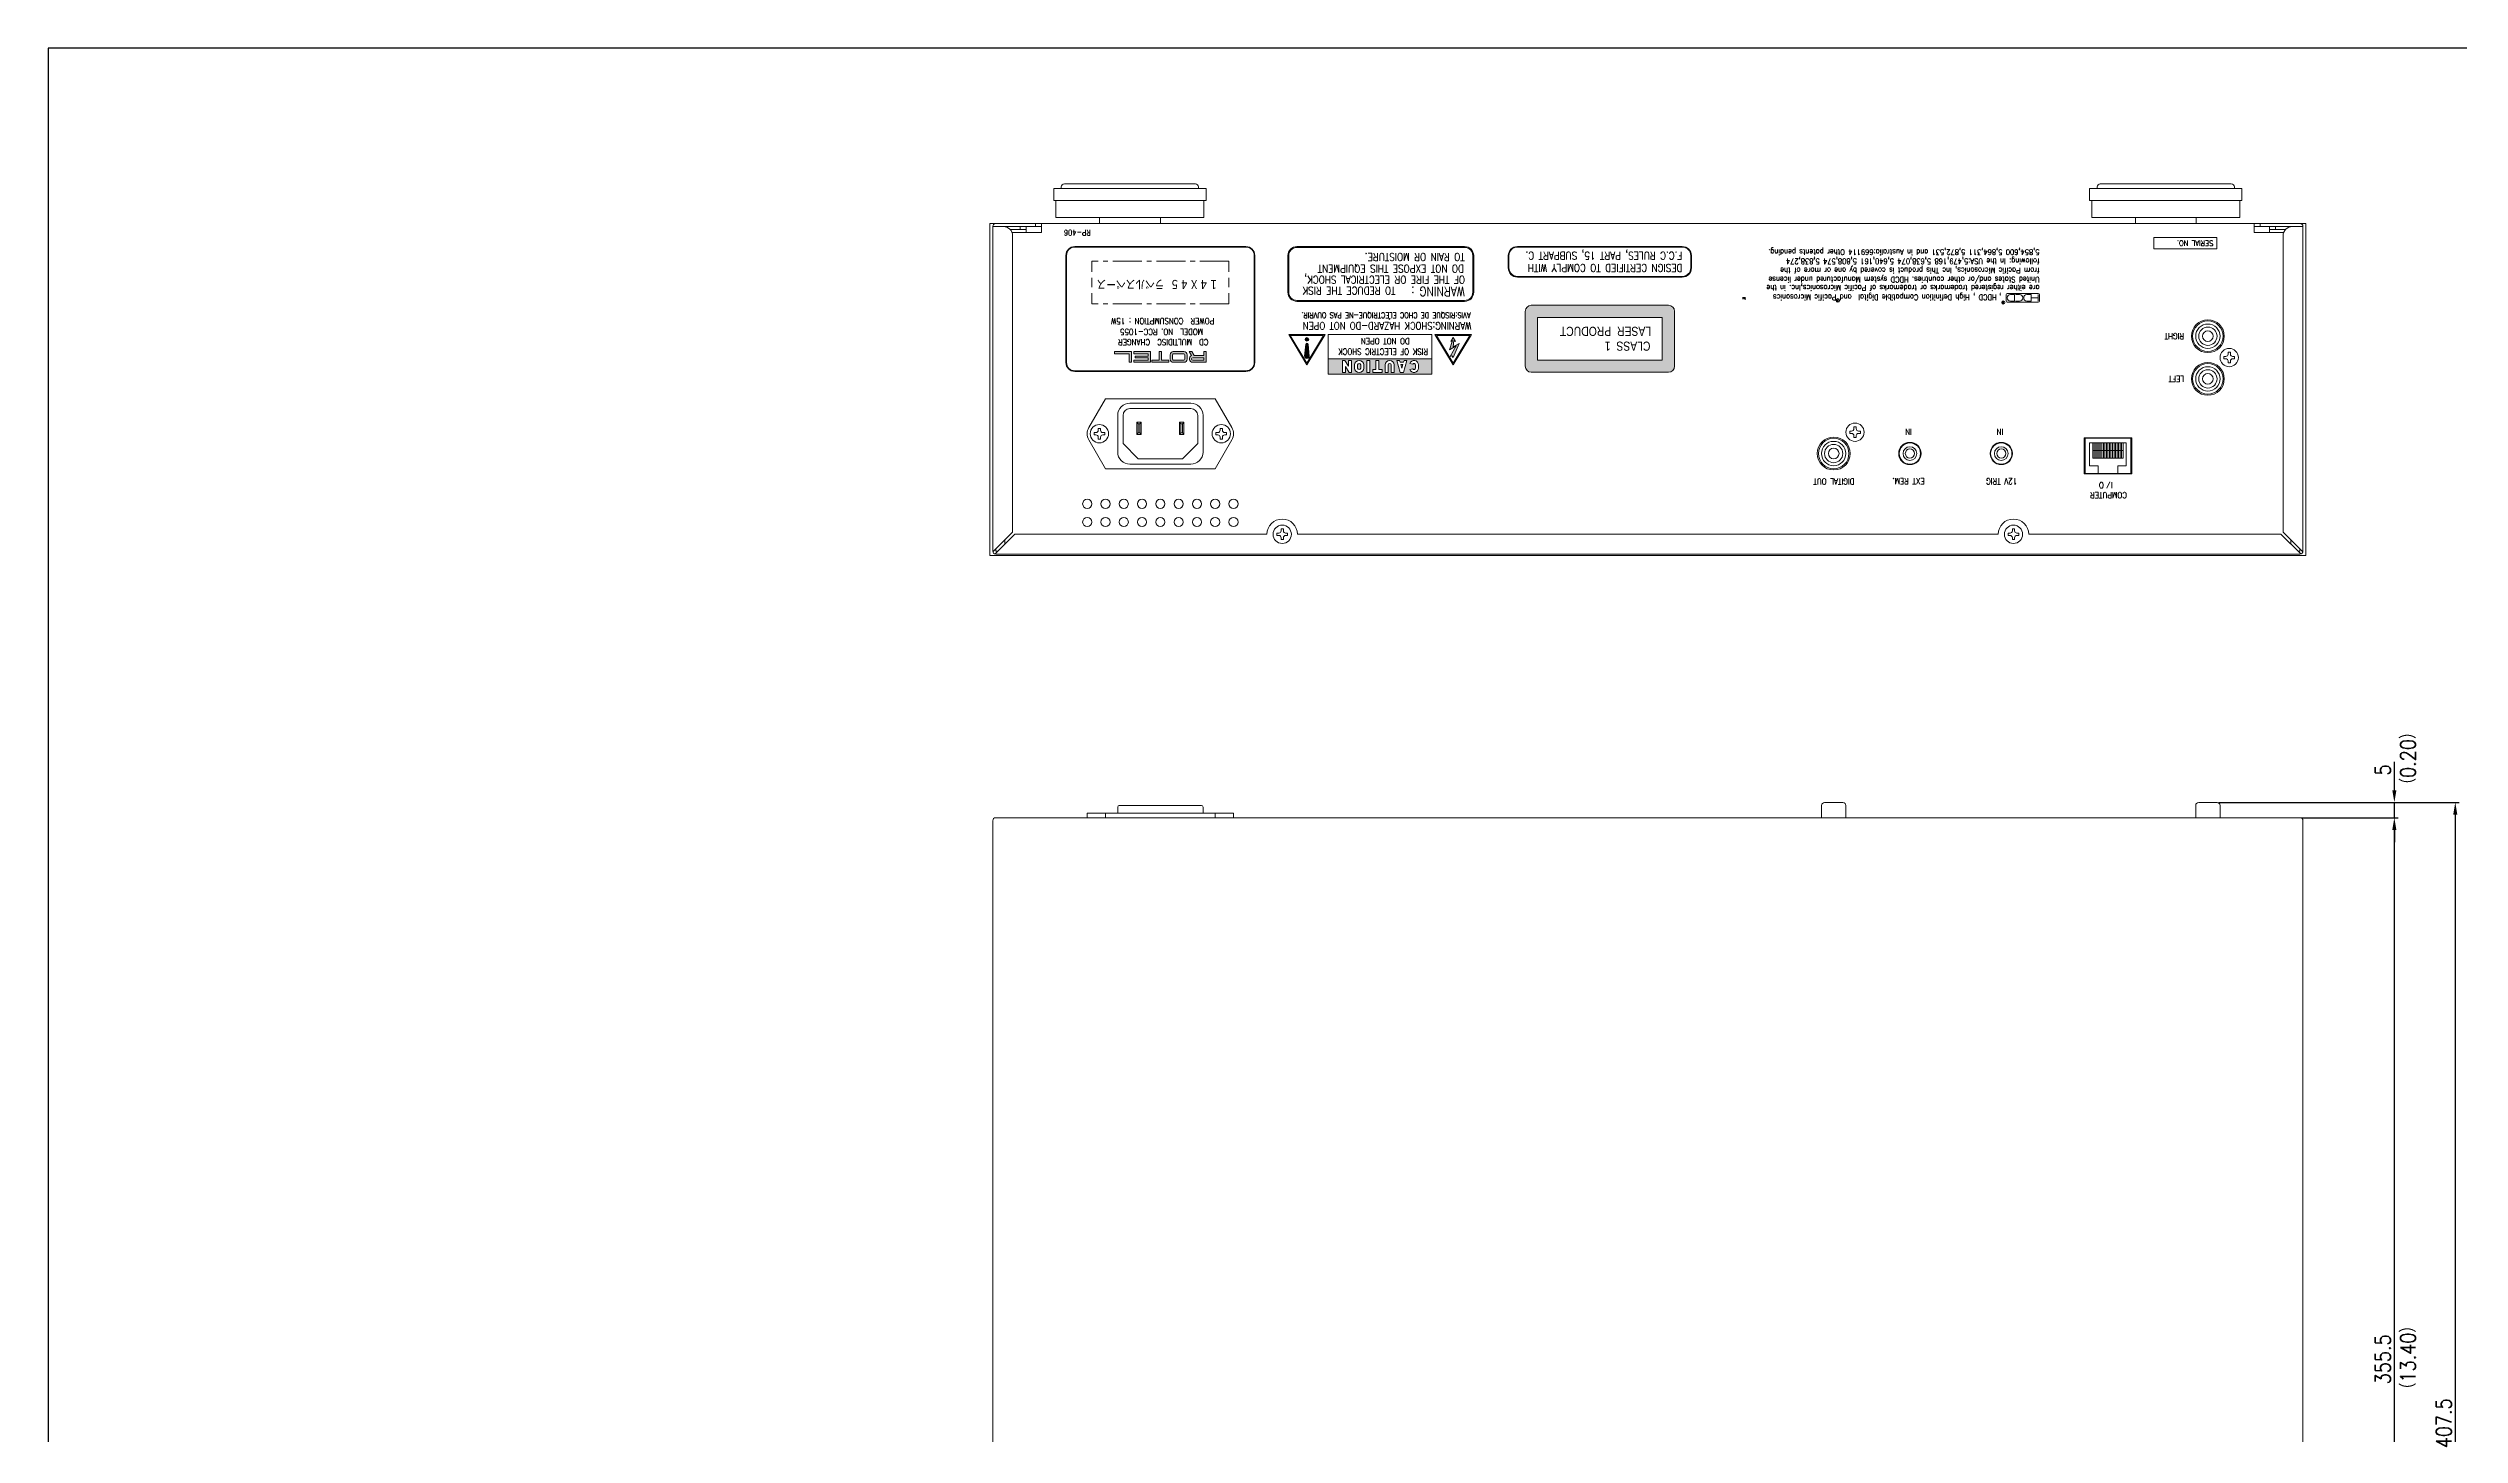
# Model space of a CAD drawing. Header units: millimetres. Extents: x 0 to 1250, y 0 to 910.
# Drawn here: x 0 to 791, y 455 to 910 of the extents above; entities that cross this region are included whole.
import ezdxf

# ---------------------------------------------------------------- set-up
doc = ezdxf.new("R2010")
doc.units = ezdxf.units.MM
doc.header["$LTSCALE"] = 0.5
doc.linetypes.add('CENTER2', pattern=[28.575, 19.05, -3.175, 3.175, -3.175])
for name, color, linetype, lineweight in [('Ac Inlet', 60, 'Continuous', 13), ('Bottom Chassisl', 132, 'Continuous', 13), ('Center', 1, 'Continuous', 9), ('Foot', 2, 'Continuous', 13), ('Hs Panel', 6, 'Continuous', 15), ('Modular Pcb Jack', 21, 'Continuous', 13), ('Pin Jack', 53, 'Continuous', 13), ('Rear Chassis', 72, 'Continuous', 9), ('Screw', 253, 'Continuous', 13), ('Title', 7, 'Continuous', 15), ('Upper Cover', 7, 'Continuous', 15)]:
    doc.layers.add(name, color=color, linetype=linetype, lineweight=lineweight)
doc.styles.get("Standard").update_dxf_attribs({"font": 'romans.shx', "width": 0.85, "height": 5, "bigfont": 'bigfont.shx'})
doc.dimstyles.get("Standard").update_dxf_attribs({"dimtxt": 2.5, "dimasz": 4, "dimexe": 1.25, "dimexo": 0.625, "dimgap": 1.25, "dimtad": 1, "dimdsep": 46, "dimtxsty": 'Standard', "dimcen": 0, "dimclrd": 1, "dimclre": 1, "dimclrt": 7, "dimadec": 0, "dimazin": 0, "dimtfac": 1, "dimtmove": 0, "dimatfit": 3, "dimfxl": 0, "dimtolj": 1, "dimtzin": 0, "dimarcsym": 0})

# ---------------------------------------------------------------- blocks, each defined once
blk = doc.blocks.new('*D6')
at = {"layer": 'Center', "color": 1, "lineweight": -2}
for p, q in [((739.62, 657.5), (771.25, 657.5)), ((770, 306), (770, 653.5)), ((742.25, 302), (771.25, 302))]:
    blk.add_line(p, q, dxfattribs=at)
at = {"layer": 'Center', "color": 1}
for points in [[(769.33, 653.5), (770.67, 653.5), (770, 657.5)], [(769.33, 306), (770.67, 306), (770, 302)]]:
    blk.add_solid(points, dxfattribs=at)
at = {"layer": 'Defpoints', "color": 0}
for p in [(739, 657.5), (770, 657.5), (741.62, 302)]:
    blk.add_point(p, dxfattribs=at)
at = {"layer": 'Center', "color": 7, "insert": (766.25, 479.75), "char_height": 5, "attachment_point": 5, "rotation": 90}
blk.add_mtext('\\A1;355.5', dxfattribs=at)
blk = doc.blocks.new('*D7')
at = {"layer": 'Center', "color": 1, "lineweight": -2}
for p, q in [((770, 666.5), (770, 675.83)), ((712.42, 662.5), (771.25, 662.5)), ((739.62, 657.5), (771.25, 657.5)), ((770, 657.5), (770, 662.5)), ((770, 653.5), (770, 649.5))]:
    blk.add_line(p, q, dxfattribs=at)
at = {"layer": 'Center', "color": 1}
for points in [[(769.33, 666.5), (770.67, 666.5), (770, 662.5)], [(769.33, 653.5), (770.67, 653.5), (770, 657.5)]]:
    blk.add_solid(points, dxfattribs=at)
at = {"layer": 'Defpoints', "color": 0}
for p in [(711.8, 662.5), (739, 657.5), (770, 662.5)]:
    blk.add_point(p, dxfattribs=at)
at = {"layer": 'Center', "color": 7, "insert": (766.25, 673.17), "char_height": 5, "attachment_point": 5, "rotation": 90}
blk.add_mtext('\\A1;5', dxfattribs=at)
blk = doc.blocks.new('*D8')
at = {"layer": 'Center', "color": 1, "lineweight": -2}
for p, q in [((713.05, 662.5), (791.25, 662.5)), ((790, 658.5), (790, 259)), ((726.62, 255), (791.25, 255))]:
    blk.add_line(p, q, dxfattribs=at)
at = {"layer": 'Center', "color": 1}
for points in [[(789.33, 658.5), (790.67, 658.5), (790, 662.5)], [(789.33, 259), (790.67, 259), (790, 255)]]:
    blk.add_solid(points, dxfattribs=at)
at = {"layer": 'Defpoints', "color": 0}
for p in [(712.42, 662.5), (726, 255), (790, 255)]:
    blk.add_point(p, dxfattribs=at)
at = {"layer": 'Center', "color": 7, "insert": (786.25, 458.75), "char_height": 5, "attachment_point": 5, "rotation": 90}
blk.add_mtext('\\A1;407.5', dxfattribs=at)

msp = doc.modelspace()

# ---------------------------------------------------------------- hatches: boundary and pattern name
at = {"layer": 'Title'}
h = msp.add_hatch(color=256, dxfattribs=at)
h.paths.add_polyline_path([(334.001, 806.838, 0.4142136), (336.901, 803.938), (393.101, 803.938, 0.4142136), (396.001, 806.838), (396.001, 842.038, 0.4142136), (393.101, 844.938), (336.901, 844.938, 0.4142136), (334.001, 842.038)])
h.paths.add_polyline_path([(395.801, 842.038, 0.4142136), (393.101, 844.738), (336.901, 844.738, 0.4142136), (334.201, 842.038), (334.201, 806.838, 0.4142136), (336.901, 804.138), (393.101, 804.138, 0.4142136), (395.801, 806.838)], flags=16)
h.paths.add_polyline_path([(380.001, 810.438), (380.001, 806.938), (375.626, 806.938, -0.843039), (375.251, 809.124), (374.501, 810.438), (375.364, 810.438), (376.078, 809.188), (379.251, 809.188), (379.251, 810.438)], flags=0)
h.paths.add_polyline_path([(379.251, 808.438), (379.251, 807.688), (375.626, 807.688, -1), (375.626, 808.438)], flags=0)
h.paths.add_polyline_path([(373.751, 809.438), (373.751, 807.938, -0.4142136), (372.751, 806.938), (369.251, 806.938, -0.4142136), (368.251, 807.938), (368.251, 809.438, -0.4142136), (369.251, 810.438), (372.751, 810.438, -0.4142136)], flags=0)
h.paths.add_polyline_path([(373.001, 807.688), (369.001, 807.688), (369.001, 809.688), (373.001, 809.688)], flags=0)
h.paths.add_polyline_path([(367.751, 807.688), (367.751, 806.938), (362.251, 806.938), (362.251, 807.688), (364.626, 807.688), (364.626, 810.438), (365.376, 810.438), (365.376, 807.688)], flags=0)
h.paths.add_polyline_path([(361.751, 810.438), (361.751, 806.938), (356.251, 806.938), (356.251, 807.688), (361.001, 807.688), (361.001, 808.438), (356.751, 808.438), (356.751, 808.938), (361.001, 808.938), (361.001, 809.688), (356.251, 809.688), (356.251, 810.438)], flags=0)
h.paths.add_polyline_path([(355.501, 810.438), (355.501, 806.938), (354.751, 806.938), (354.751, 809.688), (350.001, 809.688), (350.001, 810.438)], flags=0)
h.paths.add_polyline_path([(384.809, 830.507), (345.569, 830.507), (345.569, 835.007), (384.809, 835.007)], flags=8)
h.paths.add_polyline_path([(383.195, 818.975), (343.419, 818.975), (343.419, 821.975), (383.195, 821.975)], flags=8)
h.paths.add_polyline_path([(379.525, 815.406), (347.601, 815.406), (347.601, 818.406), (379.525, 818.406)], flags=8)
h.paths.add_polyline_path([(381.273, 812.029), (346.192, 812.029), (346.192, 815.029), (381.273, 815.029)], flags=8)
at = {"layer": 'Title', "linetype": 'Continuous'}
h = msp.add_hatch(color=256, dxfattribs=at)
h.paths.add_polyline_path([(464.847, 826.939, 0.4142136), (467.847, 829.939), (467.847, 841.939, 0.4142136), (464.847, 844.939), (409.847, 844.939, 0.4142136), (406.847, 841.939), (406.847, 829.939, 0.4142136), (409.847, 826.939)])
h.paths.add_polyline_path([(409.847, 827.239, -0.4142136), (407.147, 829.939), (407.147, 841.939, -0.4142136), (409.847, 844.639), (464.847, 844.639, -0.4142136), (467.547, 841.939), (467.547, 829.939, -0.4142136), (464.847, 827.239)], flags=16)
h = msp.add_hatch(color=256, dxfattribs=at)
h.paths.add_polyline_path([(482.194, 834.909), (536.304, 834.909, 0.4142136), (539.304, 837.909), (539.304, 841.944, 0.4142136), (536.304, 844.944), (482.194, 844.944, 0.4142136), (479.194, 841.944), (479.194, 837.909, 0.4142136)])
h.paths.add_polyline_path([(536.304, 835.109, 0.4142136), (539.104, 837.909), (539.104, 841.944, 0.4142136), (536.304, 844.744), (482.194, 844.744, 0.4142136), (479.394, 841.944), (479.394, 837.909, 0.4142136), (482.194, 835.109)], flags=16)
h.paths.add_polyline_path([(536.942, 840.044), (481.049, 840.044), (481.049, 844.27), (536.942, 844.27)], flags=8)
h.paths.add_polyline_path([(536.942, 836.044), (481.515, 836.044), (481.515, 839.794), (536.942, 839.794)], flags=8)
h = msp.add_hatch(color=256, dxfattribs=at)
h.paths.add_polyline_path([(486.752, 825.651, 0.4142136), (484.752, 823.651), (484.752, 805.651, 0.4142136), (486.752, 803.651), (531.752, 803.651, 0.4142136), (533.752, 805.651), (533.752, 823.651, 0.4142136), (531.752, 825.651)])
h.paths.add_polyline_path([(529.752, 821.651), (529.752, 807.651), (488.752, 807.651), (488.752, 821.651)], flags=16)
h.paths.add_polyline_path([(526.81, 814.842), (496.125, 814.842), (496.125, 819.456), (526.81, 819.456)], flags=8)
h.paths.add_polyline_path([(526.599, 809.987), (511.293, 809.987), (511.293, 814.602), (526.599, 814.602)], flags=8)
h = msp.add_hatch(color=1, dxfattribs=at)
h.paths.add_polyline_path([(407.115, 816.067), (413.115, 806.067), (419.115, 816.067)])
h.paths.add_polyline_path([(418.585, 815.767), (413.115, 806.65), (407.644, 815.767)], flags=16)
h.paths.add_polyline_path([(413.715, 814.467, -1), (412.515, 814.467, -1)], flags=0)
h.paths.add_polyline_path([(413.49, 812.892), (413.851, 809.058, -1.2083333), (412.378, 809.058), (412.74, 812.892, -1)], flags=0)
msp.add_hatch(color=256, dxfattribs=at).paths.add_polyline_path([(440.079, 821.076), (440.139, 821.017), (440.388, 821.307), (440.369, 821.325)])
h = msp.add_hatch(color=1, dxfattribs=at)
h.paths.add_polyline_path([(467.115, 816.067), (455.115, 816.067), (461.115, 806.067)])
h.paths.add_polyline_path([(461.115, 806.65), (455.644, 815.767), (466.585, 815.767)], flags=16)
h.paths.add_polyline_path([(461.115, 808.567), (460.615, 809.067), (460.115, 808.817), (462.049, 812.315), (459.865, 811.067), (460.865, 814.067), (460.365, 813.817), (461.115, 815.067), (461.865, 813.817), (461.365, 814.067), (461.115, 812.067), (463.115, 813.067)], flags=0)
at = {"layer": 'Title'}
h = msp.add_hatch(color=256, dxfattribs=at)
h.paths.add_polyline_path([(375.626, 806.938), (380.001, 806.938), (380.001, 810.438), (379.251, 810.438), (379.251, 809.188), (376.078, 809.188), (375.364, 810.438), (374.501, 810.438), (375.251, 809.124, 0.843039)])
h.paths.add_polyline_path([(379.251, 808.438), (379.251, 807.688), (375.626, 807.688, -1), (375.626, 808.438)], flags=16)
h.paths.add_polyline_path([(368.251, 809.438), (368.251, 807.938, 0.4142136), (369.251, 806.938), (372.751, 806.938, 0.4142136), (373.751, 807.938), (373.751, 809.438, 0.4142136), (372.751, 810.438), (369.251, 810.438, 0.4142136)])
h.paths.add_polyline_path([(372.751, 809.688, -0.4142136), (373.001, 809.438), (373.001, 807.938, -0.4142136), (372.751, 807.688), (369.251, 807.688, -0.4142136), (369.001, 807.938), (369.001, 809.438, -0.4142136), (369.251, 809.688)], flags=16)
h.paths.add_polyline_path([(364.626, 807.688), (362.251, 807.688), (362.251, 806.938), (367.751, 806.938), (367.751, 807.688), (365.376, 807.688), (365.376, 810.438), (364.626, 810.438)])
h.paths.add_polyline_path([(361.001, 808.938), (356.751, 808.938), (356.751, 808.438), (361.001, 808.438), (361.001, 807.688), (356.251, 807.688), (356.251, 806.938), (361.751, 806.938), (361.751, 810.438), (356.251, 810.438), (356.251, 809.688), (361.001, 809.688)])
h.paths.add_polyline_path([(354.751, 806.938), (355.501, 806.938), (355.501, 810.438), (350.001, 810.438), (350.001, 809.688), (354.751, 809.688)])
at = {"layer": 'Title', "linetype": 'Continuous'}
h = msp.add_hatch(color=1, dxfattribs=at)
h.paths.add_polyline_path([(412.515, 814.467, 1), (413.715, 814.467, 1)])
h.paths.add_polyline_path([(412.365, 808.917, 1), (413.865, 808.917), (413.483, 812.962, 0.8275862), (412.746, 812.962)])
h = msp.add_hatch(color=256, dxfattribs=at)
h.paths.add_polyline_path([(454.115, 803.067), (454.115, 808.067), (420.115, 808.067), (420.115, 803.067)])
h.paths.add_polyline_path([(449.753, 805.067, -0.843039), (446.838, 804.567), (447.82, 804.817, 0.767327), (448.753, 805.067), (448.753, 806.067, 0.767327), (447.82, 806.317), (446.838, 806.567, -0.843039), (449.753, 806.067), (449.753, 805.955)], flags=16)
h.paths.add_polyline_path([(444.753, 803.567), (443.753, 803.567), (442.61, 807.567), (443.533, 807.567), (443.704, 806.967), (444.801, 806.967), (444.973, 807.567), (445.896, 807.567)], flags=16)
h.paths.add_polyline_path([(444.573, 806.167), (444.253, 805.047), (443.933, 806.167)], flags=0)
h.paths.add_polyline_path([(441.753, 803.567), (440.753, 803.567), (440.753, 806.067, 1), (439.753, 806.067), (439.753, 803.567), (438.753, 803.567), (438.753, 805.955), (438.753, 806.067, -1), (441.753, 806.067), (441.753, 805.955)], flags=16)
h.paths.add_polyline_path([(437.753, 804.567), (437.753, 803.567), (434.753, 803.567), (434.753, 804.567), (435.753, 804.567), (435.753, 805.955), (435.753, 807.567), (436.753, 807.567), (436.753, 805.955), (436.753, 804.567)], flags=16)
h.paths.add_polyline_path([(433.753, 803.567), (432.753, 803.567), (432.753, 805.955), (432.753, 807.567), (433.753, 807.567), (433.753, 805.955)], flags=16)
h.paths.add_polyline_path([(431.753, 805.067, -1), (428.753, 805.067), (428.753, 806.067, -1), (431.753, 806.067)], flags=16)
h.paths.add_polyline_path([(430.753, 805.067, -1), (429.753, 805.067), (429.753, 806.067, -1), (430.753, 806.067)], flags=0)
h.paths.add_polyline_path([(427.753, 805.129), (427.753, 803.567), (427.003, 803.567), (425.753, 805.512), (425.753, 803.567), (424.753, 803.567), (424.753, 805.129), (424.753, 807.567), (425.503, 807.567), (426.753, 805.623), (426.753, 807.567), (427.753, 807.567)], flags=16)

# ---------------------------------------------------------------- linework, layer by layer
msp.add_lwpolyline([(0, 0), (1250, 0), (1250, 910), (0, 910), (0, 0)])
at = {"layer": 'Ac Inlet'}
for p, q in [((341.536, 785.5), (347, 795)), ((347, 795), (383, 795)), ((355, 793.5), (375, 793.5)), ((355, 791.75), (375, 791.75)), ((383, 795), (388.464, 785.5)), ((351, 777.5), (351, 789.5)), ((352.75, 780.25), (352.75, 789.5)), ((357.25, 783.25), (357.25, 787.25)), ((357.25, 787.25), (358.75, 787.25)), ((357.25, 787.25), (357.75, 786.75)), ((357.25, 783.25), (357.75, 783.75)), ((357.75, 786.75), (358.25, 786.75)), ((357.75, 783.75), (357.75, 786.75)), ((358.25, 783.75), (357.75, 783.75)), ((358.25, 786.75), (358.75, 787.25)), ((358.25, 786.75), (358.25, 783.75)), ((358.75, 783.25), (358.25, 783.75)), ((358.75, 787.25), (358.75, 783.25)), ((371.25, 783.25), (371.25, 787.25)), ((371.25, 787.25), (372.75, 787.25)), ((371.75, 786.75), (371.25, 787.25)), ((371.25, 783.25), (371.75, 783.75)), ((371.75, 783.75), (371.75, 786.75)), ((371.75, 786.75), (372.25, 786.75)), ((372.25, 783.75), (371.75, 783.75)), ((372.25, 786.75), (372.75, 787.25)), ((372.25, 786.75), (372.25, 783.75)), ((372.75, 783.25), (372.25, 783.75)), ((372.75, 787.25), (372.75, 783.25)), ((377.25, 789.5), (377.25, 780.25)), ((379, 789.5), (379, 777.5)), ((341.536, 781.5), (347, 772)), ((352.75, 780.25), (357.75, 775.25)), ((358.75, 783.25), (357.25, 783.25)), ((372.75, 783.25), (371.25, 783.25)), ((372.25, 775.25), (377.25, 780.25)), ((383, 772), (388.464, 781.5)), ((347, 772), (383, 772)), ((375, 773.5), (355, 773.5)), ((372.25, 775.25), (357.75, 775.25)), ((341, 657.5), (341, 659)), ((341, 659), (389, 659)), ((347, 657.5), (347, 659)), ((351, 659), (351, 661)), ((351.5, 661.5), (378.5, 661.5)), ((379, 661), (379, 659)), ((383, 657.5), (383, 659)), ((389, 659), (389, 657.5))]:
    msp.add_line(p, q, dxfattribs=at)
for centre in [(345, 783.5), (385, 783.5)]:
    msp.add_circle(centre, 3, dxfattribs=at)
for centre, radius, start, end in [((355, 789.5), 4, 90, 180), ((355, 789.5), 2.25, 90, 180), ((375, 789.5), 4, 0, 90), ((375, 789.5), 2.25, 0, 90), ((345, 783.5), 4, 150, 210), ((385, 783.5), 4, 330, 30), ((355, 777.5), 4, 180, 270), ((375, 777.5), 4, 270, 0), ((351.5, 661), 0.5, 90, 180), ((378.5, 661), 0.5, 0, 90)]:
    msp.add_arc(centre, radius, start, end, dxfattribs=at)
at = {"layer": 'Bottom Chassisl'}
for p, q in [((313.943, 851.5), (326, 851.5)), ((315.736, 850.5), (321, 850.5)), ((319, 851.5), (319, 850.5)), ((321, 851.5), (321, 849.5)), ((724, 851.5), (736.5, 851.5)), ((729, 851.5), (729, 849.5)), ((729, 850.5), (734.264, 850.5)), ((731, 850.5), (731, 851.5))]:
    msp.add_line(p, q, dxfattribs=at)
at = {"layer": 'Foot'}
for p, q in [((380, 864), (330, 864)), ((330, 860), (330, 864)), ((332.5, 864), (332.5, 864.5)), ((333.5, 865.5), (376.5, 865.5)), ((377.5, 864.5), (377.5, 864)), ((380, 860), (380, 864)), ((720, 864), (670, 864)), ((670, 860), (670, 864)), ((672.5, 864), (672.5, 864.5)), ((673.5, 865.5), (716.5, 865.5)), ((717.5, 864.5), (717.5, 864)), ((720, 860), (720, 864)), ((330, 860), (380, 860)), ((330.7, 854.5), (330.7, 860)), ((379.3, 860), (379.3, 854.5)), ((670, 860), (720, 860)), ((670.7, 854.5), (670.7, 860)), ((719.3, 860), (719.3, 854.5)), ((379.3, 854.5), (330.7, 854.5)), ((345, 854.5), (345, 852.5)), ((365, 854.5), (365, 852.5)), ((719.3, 854.5), (670.7, 854.5)), ((685, 854.5), (685, 852.5)), ((705, 854.5), (705, 852.5))]:
    msp.add_line(p, q, dxfattribs=at)
for centre, start, end in [((333.5, 864.5), 90, 180), ((376.5, 864.5), 0, 90), ((673.5, 864.5), 90, 180), ((716.5, 864.5), 0, 90)]:
    msp.add_arc(centre, 1, start, end, dxfattribs=at)
at = {"layer": 'Hs Panel'}
for p, q in [((309, 743.5), (309, 852.5)), ((345, 852.5), (309, 852.5)), ((685, 852.5), (365, 852.5)), ((741, 852.5), (705, 852.5)), ((741, 852.5), (741, 743.5)), ((741, 743.5), (309, 743.5))]:
    msp.add_line(p, q, dxfattribs=at)
at = {"layer": 'Modular Pcb Jack'}
for p, q in [((668.5, 770.5), (668.5, 782)), ((668.5, 782), (683.5, 782)), ((682, 780.5), (670, 780.5)), ((670, 780.5), (670, 773)), ((671, 780.5), (671, 775.5)), ((671, 778), (681, 778)), ((671.5, 780.5), (671.5, 775.5)), ((672, 780.5), (672, 775.5)), ((672.5, 780.5), (672.5, 775.5)), ((673, 780.5), (673, 775.5)), ((673.5, 780.5), (673.5, 775.5)), ((674, 780.5), (674, 775.5)), ((674.5, 780.5), (674.5, 775.5)), ((675, 780.5), (675, 775.5)), ((675.5, 780.5), (675.5, 775.5)), ((676, 780.5), (676, 775.5)), ((676.5, 780.5), (676.5, 775.5)), ((677, 780.5), (677, 775.5)), ((677.5, 780.5), (677.5, 775.5)), ((678, 780.5), (678, 775.5)), ((678.5, 780.5), (678.5, 775.5)), ((679, 780.5), (679, 775.5)), ((679.5, 780.5), (679.5, 775.5)), ((680, 780.5), (680, 775.5)), ((680.5, 780.5), (680.5, 775.5)), ((681, 775.5), (681, 780.5)), ((682, 773), (682, 780.5)), ((683.5, 782), (683.5, 770.5)), ((668.5, 770.5), (683.5, 770.5)), ((670, 773), (672.75, 773)), ((671, 775.5), (681, 775.5)), ((672.75, 773), (672.75, 770.5)), ((679.25, 770.5), (679.25, 773)), ((679.25, 773), (682, 773))]:
    msp.add_line(p, q, dxfattribs=at)
at = {"layer": 'Pin Jack'}
for p, q in [((582, 657.5), (582, 661.5)), ((583, 662.5), (589, 662.5)), ((590, 661.5), (590, 657.5)), ((704.8, 657.5), (704.8, 661.5)), ((705.8, 662.5), (711.8, 662.5)), ((712.8, 661.5), (712.8, 657.5))]:
    msp.add_line(p, q, dxfattribs=at)
for centre, radius in [((708.8, 815.5), 5), ((708.8, 815.5), 4), ((708.8, 815.5), 3), ((708.8, 815.5), 1.75), ((708.8, 801.5), 5), ((708.8, 801.5), 4), ((708.8, 801.5), 3), ((708.8, 801.5), 1.75), ((586, 777), 5), ((586, 777), 4), ((586, 777), 3), ((586, 777), 1.75), ((611, 777), 3.5), ((611, 777), 2.25), ((611, 777), 1.5), ((641, 777), 3.5), ((641, 777), 2.25), ((641, 777), 1.5)]:
    msp.add_circle(centre, radius, dxfattribs=at)
for centre, start, end in [((583, 661.5), 90, 180), ((589, 661.5), 0, 90), ((705.8, 661.5), 90, 180), ((711.8, 661.5), 0, 90)]:
    msp.add_arc(centre, 1, start, end, dxfattribs=at)
at = {"layer": 'Rear Chassis'}
for p, q in [((316.328, 849.5), (326, 849.5)), ((326, 849.5), (326, 852.5)), ((326, 852.5), (724, 852.5)), ((724, 852.5), (724, 849.5)), ((724, 849.5), (733.672, 849.5)), ((668.2, 770.35), (668.2, 782.15)), ((668.2, 782.15), (683.8, 782.15)), ((683.8, 782.15), (683.8, 770.35)), ((683.8, 770.35), (668.2, 770.35)), ((314, 747.5), (314, 748.707)), ((314.207, 747.5), (314, 747.5)), ((736, 747.5), (735.793, 747.5)), ((736, 748.707), (736, 747.5))]:
    msp.add_line(p, q, dxfattribs=at)
for centre, radius in [((708.8, 815.5), 5.4), ((708.8, 801.5), 5.4), ((586, 777), 5.4), ((611, 777), 3.65), ((641, 777), 3.65), ((341, 760.5), 1.5), ((347, 760.5), 1.5), ((353, 760.5), 1.5), ((359, 760.5), 1.5), ((365, 760.5), 1.5), ((371, 760.5), 1.5), ((377, 760.5), 1.5), ((383, 760.5), 1.5), ((389, 760.5), 1.5), ((341, 754.5), 1.5), ((347, 754.5), 1.5), ((353, 754.5), 1.5), ((359, 754.5), 1.5), ((365, 754.5), 1.5), ((371, 754.5), 1.5), ((377, 754.5), 1.5), ((383, 754.5), 1.5), ((389, 754.5), 1.5)]:
    msp.add_circle(centre, radius, dxfattribs=at)
at = {"layer": 'Screw'}
for p, q in [((714.05, 808.125), (714.05, 808.875)), ((714.05, 808.875), (714.675, 808.875)), ((714.675, 808.125), (714.05, 808.125)), ((715.425, 809.625), (715.425, 810.25)), ((715.425, 810.25), (716.175, 810.25)), ((715.425, 806.75), (715.425, 807.375)), ((716.175, 810.25), (716.175, 809.625)), ((716.175, 807.375), (716.175, 806.75)), ((716.925, 808.875), (717.55, 808.875)), ((717.55, 808.125), (716.925, 808.125)), ((717.55, 808.875), (717.55, 808.125)), ((716.175, 806.75), (715.425, 806.75)), ((343.25, 783.125), (343.25, 783.875)), ((343.25, 783.875), (343.875, 783.875)), ((344.625, 784.625), (344.625, 785.25)), ((344.625, 785.25), (345.375, 785.25)), ((345.375, 785.25), (345.375, 784.625)), ((346.125, 783.875), (346.75, 783.875)), ((346.75, 783.875), (346.75, 783.125)), ((383.25, 783.125), (383.25, 783.875)), ((383.25, 783.875), (383.875, 783.875)), ((384.625, 784.625), (384.625, 785.25)), ((384.625, 785.25), (385.375, 785.25)), ((385.375, 785.25), (385.375, 784.625)), ((386.125, 783.875), (386.75, 783.875)), ((386.75, 783.875), (386.75, 783.125)), ((591.25, 783.625), (591.25, 784.375)), ((591.25, 784.375), (591.875, 784.375)), ((591.875, 783.625), (591.25, 783.625)), ((592.625, 785.125), (592.625, 785.75)), ((592.625, 785.75), (593.375, 785.75)), ((593.375, 785.75), (593.375, 785.125)), ((594.125, 784.375), (594.75, 784.375)), ((594.75, 783.625), (594.125, 783.625)), ((594.75, 784.375), (594.75, 783.625)), ((343.875, 783.125), (343.25, 783.125)), ((344.625, 781.75), (344.625, 782.375)), ((345.375, 781.75), (344.625, 781.75)), ((345.375, 782.375), (345.375, 781.75)), ((346.75, 783.125), (346.125, 783.125)), ((383.875, 783.125), (383.25, 783.125)), ((384.625, 781.75), (384.625, 782.375)), ((385.375, 781.75), (384.625, 781.75)), ((385.375, 782.375), (385.375, 781.75)), ((386.75, 783.125), (386.125, 783.125)), ((592.625, 782.25), (592.625, 782.875)), ((593.375, 782.25), (592.625, 782.25)), ((593.375, 782.875), (593.375, 782.25)), ((404.625, 751.625), (404.625, 752.25)), ((404.625, 752.25), (405.375, 752.25)), ((405.375, 752.25), (405.375, 751.625)), ((644.625, 751.625), (644.625, 752.25)), ((644.625, 752.25), (645.375, 752.25)), ((645.375, 752.25), (645.375, 751.625)), ((403.25, 750.125), (403.25, 750.875)), ((403.25, 750.875), (403.875, 750.875)), ((403.875, 750.125), (403.25, 750.125)), ((404.625, 748.75), (404.625, 749.375)), ((405.375, 748.75), (404.625, 748.75)), ((405.375, 749.375), (405.375, 748.75)), ((406.125, 750.875), (406.75, 750.875)), ((406.75, 750.125), (406.125, 750.125)), ((406.75, 750.875), (406.75, 750.125)), ((643.25, 750.125), (643.25, 750.875)), ((643.25, 750.875), (643.875, 750.875)), ((643.875, 750.125), (643.25, 750.125)), ((644.625, 748.75), (644.625, 749.375)), ((645.375, 748.75), (644.625, 748.75)), ((645.375, 749.375), (645.375, 748.75)), ((646.125, 750.875), (646.75, 750.875)), ((646.75, 750.125), (646.125, 750.125)), ((646.75, 750.875), (646.75, 750.125))]:
    msp.add_line(p, q, dxfattribs=at)
for centre in [(715.8, 808.5), (593, 784), (405, 750.5), (645, 750.5)]:
    msp.add_circle(centre, 3, dxfattribs=at)
for centre, start, end in [((714.675, 809.625), 270, 0), ((714.675, 807.375), 0, 90), ((716.925, 809.625), 180, 270), ((716.925, 807.375), 90, 180), ((343.875, 784.625), 270, 0), ((346.125, 784.625), 180, 270), ((383.875, 784.625), 270, 0), ((386.125, 784.625), 180, 270), ((591.875, 785.125), 270, 0), ((591.875, 782.875), 0, 90), ((594.125, 785.125), 180, 270), ((594.125, 782.875), 90, 180), ((343.875, 782.375), 0, 90), ((346.125, 782.375), 90, 180), ((383.875, 782.375), 0, 90), ((386.125, 782.375), 90, 180), ((403.875, 751.625), 270, 0), ((403.875, 749.375), 0, 90), ((406.125, 751.625), 180, 270), ((406.125, 749.375), 90, 180), ((643.875, 751.625), 270, 0), ((643.875, 749.375), 0, 90), ((646.125, 751.625), 180, 270), ((646.125, 749.375), 90, 180)]:
    msp.add_arc(centre, 0.75, start, end, dxfattribs=at)
at = {"layer": 'Title', "linetype": 'Continuous'}
for p, q in [((334.001, 806.838), (334.001, 842.038)), ((334.201, 806.838), (334.201, 842.038)), ((336.901, 844.938), (393.101, 844.938)), ((336.901, 844.738), (393.101, 844.738)), ((395.801, 842.038), (395.801, 806.838)), ((396.001, 842.038), (396.001, 806.838)), ((406.847, 829.939), (406.847, 841.939)), ((407.147, 829.939), (407.147, 841.939)), ((409.847, 844.939), (464.847, 844.939)), ((409.847, 844.639), (464.847, 844.639)), ((467.547, 841.939), (467.547, 829.939)), ((467.847, 841.939), (467.847, 829.939)), ((479.194, 841.944), (479.194, 837.909)), ((479.394, 837.909), (479.394, 841.944)), ((536.304, 844.944), (482.194, 844.944)), ((482.194, 844.744), (536.304, 844.744)), ((539.104, 841.944), (539.104, 837.909)), ((539.304, 837.909), (539.304, 841.944)), ((536.304, 835.109), (482.194, 835.109)), ((482.194, 834.909), (536.304, 834.909)), ((464.847, 827.239), (409.847, 827.239)), ((464.847, 826.939), (409.847, 826.939)), ((484.752, 805.651), (484.752, 823.651)), ((486.752, 825.651), (531.752, 825.651)), ((533.752, 823.651), (533.752, 805.651)), ((454.115, 816.067), (420.115, 816.067)), ((420.115, 816.067), (420.115, 803.067)), ((440.369, 821.325), (440.079, 821.076)), ((440.139, 821.017), (440.079, 821.076)), ((440.388, 821.307), (440.139, 821.017)), ((440.388, 821.307), (440.369, 821.325)), ((454.115, 803.067), (454.115, 816.067)), ((488.752, 821.651), (529.752, 821.651)), ((488.752, 807.651), (488.752, 821.651)), ((529.752, 821.651), (529.752, 807.651)), ((355.501, 810.438), (350.001, 810.438)), ((350.001, 810.438), (350.001, 809.688)), ((350.001, 809.688), (354.751, 809.688)), ((354.751, 809.688), (354.751, 806.938)), ((355.501, 806.938), (355.501, 810.438)), ((361.751, 810.438), (356.251, 810.438)), ((356.251, 810.438), (356.251, 809.688)), ((356.251, 809.688), (361.001, 809.688)), ((356.251, 807.688), (356.251, 806.938)), ((361.001, 807.688), (356.251, 807.688)), ((361.001, 808.938), (356.751, 808.938)), ((356.751, 808.938), (356.751, 808.438)), ((356.751, 808.438), (361.001, 808.438)), ((361.001, 809.688), (361.001, 808.938)), ((361.001, 808.438), (361.001, 807.688)), ((361.751, 806.938), (361.751, 810.438)), ((362.251, 806.938), (362.251, 807.688)), ((362.251, 807.688), (364.626, 807.688)), ((364.626, 810.438), (365.376, 810.438)), ((364.626, 807.688), (364.626, 810.438)), ((365.376, 810.438), (365.376, 807.688)), ((365.376, 807.688), (367.751, 807.688)), ((367.751, 807.688), (367.751, 806.938)), ((368.251, 807.938), (368.251, 809.438)), ((369.001, 807.938), (369.001, 809.438)), ((369.251, 810.438), (372.751, 810.438)), ((369.251, 809.688), (372.751, 809.688)), ((372.751, 807.688), (369.251, 807.688)), ((373.001, 809.438), (373.001, 807.938)), ((373.751, 809.438), (373.751, 807.938)), ((375.251, 809.124), (374.501, 810.438)), ((375.364, 810.438), (374.501, 810.438)), ((376.078, 809.188), (375.364, 810.438)), ((379.251, 808.438), (375.626, 808.438)), ((375.626, 807.688), (379.251, 807.688)), ((379.251, 809.188), (376.078, 809.188)), ((380.001, 810.438), (379.251, 810.438)), ((379.251, 810.438), (379.251, 809.188)), ((379.251, 807.688), (379.251, 808.438)), ((380.001, 806.938), (380.001, 810.438)), ((420.115, 808.067), (454.115, 808.067)), ((425.503, 807.567), (424.753, 807.567)), ((424.753, 807.567), (424.753, 805.129)), ((426.753, 805.623), (425.503, 807.567)), ((427.753, 807.567), (426.753, 807.567)), ((426.753, 807.567), (426.753, 805.623)), ((427.753, 807.567), (427.753, 805.129)), ((432.753, 807.567), (433.753, 807.567)), ((432.753, 805.955), (432.753, 807.567)), ((433.753, 807.567), (433.753, 805.955)), ((435.753, 807.567), (436.753, 807.567)), ((435.753, 805.955), (435.753, 807.567)), ((436.753, 807.567), (436.753, 805.955)), ((443.753, 803.567), (442.61, 807.567)), ((443.533, 807.567), (442.61, 807.567)), ((443.704, 806.967), (443.533, 807.567)), ((445.896, 807.567), (444.753, 803.567)), ((444.973, 807.567), (444.801, 806.967)), ((445.896, 807.567), (444.973, 807.567)), ((529.752, 807.651), (488.752, 807.651)), ((393.101, 804.138), (336.901, 804.138)), ((393.101, 803.938), (336.901, 803.938)), ((354.751, 806.938), (355.501, 806.938)), ((361.751, 806.938), (356.251, 806.938)), ((356.251, 806.938), (361.751, 806.938)), ((375.626, 806.938), (380.001, 806.938)), ((420.115, 803.067), (454.115, 803.067)), ((424.753, 805.129), (424.753, 803.567)), ((424.753, 803.567), (425.753, 803.567)), ((427.003, 803.567), (425.753, 805.512)), ((425.753, 803.567), (425.753, 805.512)), ((427.753, 803.567), (427.003, 803.567)), ((427.753, 805.129), (427.753, 803.567)), ((428.753, 806.067), (428.753, 805.067)), ((429.753, 806.067), (429.753, 805.067)), ((430.753, 806.067), (430.753, 805.067)), ((431.753, 806.067), (431.753, 805.067)), ((432.753, 803.567), (432.753, 805.955)), ((433.753, 803.567), (432.753, 803.567)), ((433.753, 805.955), (433.753, 803.567)), ((434.753, 803.567), (434.753, 804.567)), ((434.753, 804.567), (435.753, 804.567)), ((437.753, 803.567), (434.753, 803.567)), ((435.753, 804.567), (435.753, 805.955)), ((436.753, 805.955), (436.753, 804.567)), ((436.753, 804.567), (437.753, 804.567)), ((437.753, 804.567), (437.753, 803.567)), ((438.753, 805.955), (438.753, 806.067)), ((438.753, 803.567), (438.753, 805.955)), ((439.753, 803.567), (438.753, 803.567)), ((439.753, 806.067), (439.753, 803.567)), ((440.753, 806.067), (440.753, 803.567)), ((441.753, 803.567), (440.753, 803.567)), ((441.753, 806.067), (441.753, 805.955)), ((441.753, 805.955), (441.753, 803.567)), ((443.704, 806.967), (444.801, 806.967)), ((444.753, 803.567), (443.753, 803.567)), ((443.933, 806.167), (444.573, 806.167)), ((444.253, 805.047), (443.933, 806.167)), ((444.573, 806.167), (444.253, 805.047)), ((447.82, 806.317), (446.838, 806.567)), ((447.82, 804.817), (446.838, 804.567)), ((448.753, 806.067), (448.753, 805.067)), ((449.753, 806.067), (449.753, 805.955)), ((449.753, 805.955), (449.753, 805.067)), ((531.752, 803.651), (486.752, 803.651)), ((676.636, 767.674), (675.674, 765.674))]:
    msp.add_line(p, q, dxfattribs=at)
at = {"layer": 'Title', "linetype": 'CENTER2'}
for p, q in [((387.501, 840.117), (342.501, 840.117)), ((342.501, 836.617), (342.501, 840.117)), ((387.501, 836.617), (387.501, 840.117)), ((342.501, 831.617), (342.501, 834.617)), ((387.501, 831.617), (387.501, 834.617)), ((342.501, 826.117), (342.501, 829.617)), ((387.501, 826.117), (342.501, 826.117)), ((387.501, 826.117), (387.501, 829.617))]:
    msp.add_line(p, q, dxfattribs=at)
at = {"layer": 'Title'}
for p, q in [((642.554, 829.152), (642.554, 827.052)), ((642.954, 829.552), (653.154, 829.552)), ((653.154, 826.652), (642.954, 826.652)), ((644.004, 829.152), (645.354, 829.152)), ((645.354, 827.052), (644.004, 827.052)), ((645.354, 829.152), (645.354, 827.052)), ((645.654, 829.152), (647.004, 829.152)), ((645.654, 827.052), (647.004, 827.052)), ((650.754, 829.152), (649.404, 829.152)), ((649.404, 827.052), (650.754, 827.052)), ((650.754, 827.052), (650.754, 829.152)), ((653.154, 828.102), (650.754, 828.102)), ((653.154, 829.152), (653.154, 827.052)), ((653.554, 829.152), (653.554, 827.052)), ((367.751, 806.938), (362.251, 806.938)), ((372.751, 806.938), (369.251, 806.938))]:
    msp.add_line(p, q, dxfattribs=at)
at = {"layer": 'Title', "color": 1, "linetype": 'Continuous'}
for p, q in [((413.115, 806.067), (407.115, 816.067)), ((419.115, 816.067), (407.115, 816.067)), ((418.585, 815.767), (407.644, 815.767)), ((413.115, 806.65), (407.644, 815.767)), ((419.115, 816.067), (413.115, 806.067)), ((418.585, 815.767), (413.115, 806.65)), ((467.115, 816.067), (455.115, 816.067)), ((461.115, 806.067), (455.115, 816.067)), ((466.585, 815.767), (455.644, 815.767)), ((461.115, 806.65), (455.644, 815.767)), ((467.115, 816.067), (461.115, 806.067)), ((466.585, 815.767), (461.115, 806.65)), ((412.74, 812.892), (412.365, 808.917)), ((413.49, 812.892), (413.865, 808.917)), ((460.865, 814.067), (459.865, 811.067)), ((462.049, 812.315), (459.865, 811.067)), ((462.049, 812.315), (460.115, 808.817)), ((460.615, 809.067), (460.115, 808.817)), ((460.365, 813.817), (461.115, 815.067)), ((460.865, 814.067), (460.365, 813.817)), ((461.115, 808.567), (460.615, 809.067)), ((461.865, 813.817), (461.115, 815.067)), ((461.365, 814.067), (461.115, 812.067)), ((463.115, 813.067), (461.115, 808.567)), ((463.115, 813.067), (461.115, 812.067)), ((461.365, 814.067), (461.865, 813.817))]:
    msp.add_line(p, q, dxfattribs=at)
at = {"layer": 'Title', "linetype": 'Continuous'}
msp.add_lwpolyline([(711.735, 847.863), (691.066, 847.863), (691.066, 844.151), (711.735, 844.151)], close=True, dxfattribs=at)
at = {"layer": 'Title'}
msp.add_circle((587.353, 827.235), 0.6, dxfattribs=at)
at = {"layer": 'Title', "linetype": 'Continuous'}
msp.add_circle((641.657, 826.557), 0.5, dxfattribs=at)
at = {"layer": 'Title', "color": 1, "linetype": 'Continuous'}
msp.add_circle((413.115, 814.467), 0.6, dxfattribs=at)
at = {"layer": 'Title', "linetype": 'Continuous'}
for centre, radius, start, end in [((336.901, 842.038), 2.9, 90, 180), ((336.901, 842.038), 2.7, 90, 180), ((393.101, 842.038), 2.9, 0, 90), ((393.101, 842.038), 2.7, 0, 90), ((409.847, 841.939), 3, 90, 180), ((409.847, 841.939), 2.7, 90, 180), ((464.847, 841.939), 3, 0, 90), ((464.847, 841.939), 2.7, 0, 90), ((482.194, 841.944), 3, 90, 180), ((482.194, 841.944), 2.8, 90, 180), ((536.304, 841.944), 3, 0, 90), ((536.304, 841.944), 2.8, 0, 90), ((482.194, 837.909), 3, 180, 270), ((482.194, 837.909), 2.8, 180, 270), ((536.304, 837.909), 2.8, 270, 0), ((536.304, 837.909), 3, 270, 0), ((409.847, 829.939), 3, 180, 270), ((409.847, 829.939), 2.7, 180, 270), ((464.847, 829.939), 2.7, 270, 0), ((464.847, 829.939), 3, 270, 0), ((486.752, 823.651), 2, 90, 180), ((531.752, 823.651), 2, 0, 90), ((369.251, 809.438), 1, 90, 180), ((369.251, 807.938), 1, 180, 270), ((369.251, 809.438), 0.25, 90, 180), ((369.251, 807.938), 0.25, 180, 270), ((372.751, 809.438), 1, 0, 90), ((372.751, 809.438), 0.25, 0, 90), ((372.751, 807.938), 0.25, 270, 0), ((372.751, 807.938), 1, 270, 0), ((375.626, 808.063), 1.125, 109.471221, 270), ((375.626, 808.063), 0.375, 90, 270), ((430.253, 806.067), 1.5, 0, 180), ((440.253, 806.067), 1.5, 0, 180), ((448.253, 806.067), 1.5, 0, 160.528779), ((336.901, 806.838), 2.9, 180, 270), ((336.901, 806.838), 2.7, 180, 270), ((393.101, 806.838), 2.7, 270, 0), ((393.101, 806.838), 2.9, 270, 0), ((430.253, 805.067), 1.5, 180, 0), ((430.253, 806.067), 0.5, 0, 180), ((430.253, 805.067), 0.5, 180, 0), ((440.253, 806.067), 0.5, 0, 180), ((448.253, 805.067), 1.5, 199.471221, 0), ((448.253, 806.067), 0.5, 0, 150), ((448.253, 805.067), 0.5, 210, 0), ((486.752, 805.651), 2, 180, 270), ((531.752, 805.651), 2, 270, 0)]:
    msp.add_arc(centre, radius, start, end, dxfattribs=at)
at = {"layer": 'Title'}
for centre, radius, start, end in [((642.954, 829.152), 0.4, 90, 180), ((642.954, 827.052), 0.4, 180, 270), ((644.004, 828.102), 1.05, 90, 270), ((647.004, 828.102), 1.05, 270, 90), ((649.404, 828.102), 1.05, 90, 270), ((653.154, 829.152), 0.4, 0, 90), ((653.154, 827.052), 0.4, 270, 0)]:
    msp.add_arc(centre, radius, start, end, dxfattribs=at)
at = {"layer": 'Title', "color": 1, "linetype": 'Continuous'}
for centre, radius, start, end in [((413.115, 808.917), 0.75, 169.221376, 10.778624), ((413.115, 812.892), 0.375, 0, 180)]:
    msp.add_arc(centre, radius, start, end, dxfattribs=at)
at = {"layer": 'Upper Cover'}
for p, q in [((310, 851.5), (310, 745)), ((310, 851.5), (324, 851.5)), ((324, 852.5), (311, 852.5)), ((316.5, 751.207), (316.5, 848.5)), ((324, 851.5), (324, 852.5)), ((739, 852.5), (726, 852.5)), ((726, 852.5), (726, 851.5)), ((726, 851.5), (740, 851.5)), ((733.5, 848.5), (733.5, 751.207)), ((740, 745), (740, 851.5)), ((310.034, 744.741), (316.5, 751.207)), ((310.741, 744.034), (317.207, 750.5)), ((311, 745.707), (311, 745)), ((311, 745), (311.707, 745)), ((311, 744), (739, 744)), ((400, 750.5), (317.207, 750.5)), ((640, 750.5), (410, 750.5)), ((732.793, 750.5), (650, 750.5)), ((739.259, 744.034), (732.793, 750.5)), ((739.966, 744.741), (733.5, 751.207)), ((738.293, 745), (739, 745)), ((739, 745), (739, 745.707)), ((311, 657.5), (739, 657.5)), ((310, 302), (310, 656.5)), ((740, 656.5), (740, 302))]:
    msp.add_line(p, q, dxfattribs=at)
for centre, radius, start, end in [((311, 851.5), 1, 90, 180), ((313.5, 848.5), 3, 0, 90), ((736.5, 848.5), 3, 90, 180), ((739, 851.5), 1, 0, 90), ((405, 750.5), 5, 0, 180), ((645, 750.5), 5, 0, 180), ((311, 745), 1, 180, 270), ((739, 745), 1, 270, 0), ((311, 656.5), 1, 90, 180), ((739, 656.5), 1, 0, 90)]:
    msp.add_arc(centre, radius, start, end, dxfattribs=at)

# ---------------------------------------------------------------- texts
at = {"layer": 'Center', "color": 7, "char_height": 5, "width": 32.63175, "attachment_point": 1, "rotation": 90}
for s, insert in [('（0.20）', (771.987, 665.883)), ('（13.40）', (771.987, 467.443))]:
    msp.add_mtext(s, dxfattribs=dict(at, insert=insert))
at = {"layer": 'Title', "attachment_point": 1, "rotation": 180}
for s, insert, char_height, width in [('RP-406', (342.186, 848.578), 1.8, 18.3783), ('5,854,600 5,864,311 5,872,531 and in Australia:669114 Other patents pending.', (653.554, 842.174), 1.8, 101.2409), ('following: In the USA:5,479,168 5,638,074 5,640,161 5,808,574 5,838,274', (653.554, 839.174), 1.8, 101.2409), ('are either registered trademarks or trademarks of Pacific Microsonics,Inc. in the ', (653.554, 830.448), 1.8, 101.2409), ('United States and/or other countries. HDCD system Manufactured under license  ', (653.554, 833.174), 1.8, 101.2409), ('from Pacific Microsonics, Inc This product is covered by one or more of the ', (653.554, 836.174), 1.8, 101.2409), ('TM', (557.19, 827.618), 0.7, 1.8546), ('{\\Fromanc.shx; HDCD , High Definition Compatible Digital  and Pacific Microsonics}', (640.557, 827.339), 1.8, 87.5277), ('R', (587.574, 826.844), 0.8, 0.5017), ('I  O', (677.574, 765.587), 2, 7.4678)]:
    msp.add_mtext(s, dxfattribs=dict(at, insert=insert, char_height=char_height, width=width))
at = {"layer": 'Title', "linetype": 'Continuous', "attachment_point": 1, "rotation": 180}
for s, insert, char_height, width in [('SERIAL NO.', (710.605, 845.119), 1.8, 44.2461), ('DO NOT EXPOSE THIS EQUIPMENT', (464.599, 836.397), 2.5, 56.8511), ('TO RAIN OR MOISTURE.', (464.895, 840.249), 2.5, 55.8134), ('F.C.C RULES, PART 15, SUBPART C.', (536.317, 840.669), 2.5, 148.1824), ('DESIGN CERTIFIED TO COMPLY WITH', (536.317, 836.669), 2.5, 148.1824), ('１４Ｘ４５ ラベルスペース', (384.059, 831.257), 3, 40.4996), ('  TO REDUCE THE RISK', (445.105, 829.212), 2.5, 40.7668), ('OF THE FIRE OR ELECTRICAL SHOCK,', (464.97, 832.768), 2.5, 57.1476), ('WARNING :', (464.97, 828.693), 3, 24.0895), ('AVIS:RISQUE DE CHOC ELECTRIQUE-NE PAS OUVRIR.', (466.806, 821.456), 1.85, 61.4449), (',', (641.008, 827.357), 1.8, 1.0703), ('R', (641.83, 826.287), 0.6, 0.86995), ('POWER  CONSUMPTION : 15W', (382.695, 819.475), 2, 61.692), ('MODEL  NO. RCC-1055', (379.025, 815.906), 2, 39.8717), ('WARNING:SHOCK HAZARD-DO NOT OPEN', (467.115, 817.696), 2.4, 61.8269), ('\\fPanRoman|b0|i0|c2|p2;LASER  PRODUCT', (526.06, 815.592), 3, 35.0579), ('RIGHT', (700.976, 814.5), 2, 23.9852), ('CD  MULTIDISC  CHANGER', (380.773, 812.529), 2, 34.2182), ('RISK OF ELECTRIC SHOCK', (452.892, 809.435), 2, 33.004), ('DO NOT OPEN', (446.806, 812.866), 2, 23.4071), ('\\fPanRoman|b0|i0|c2|p2;CLASS  1', (525.849, 810.737), 3, 34.2131), ('LEFT', (700.976, 800.5), 2, 26.8132), ('IN', (611.634, 783.156), 2, 4.6811), ('IN', (641.634, 783.156), 2, 4.6811), ('DIGITAL OUT', (592.783, 766.803), 2, 15.2509), ('EXT REM.', (615.819, 766.9), 2, 19.93), ('12V TRIG', (646.212, 766.878), 2, 25.5499), ('COMPUTER ', (682.24, 762.331), 2, 25.5499)]:
    msp.add_mtext(s, dxfattribs=dict(at, insert=insert, char_height=char_height, width=width))

# ---------------------------------------------------------------- dimensions: what is measured, and where the dimension line sits
at = {"layer": 'Center'}
for base, p1, p2, picture, middle in [((770, 662.5), (739, 657.5), (711.8, 662.5), '*D7', (766.25, 673.167)), ((790, 255), (712.425, 662.5), (726, 255), '*D8', (786.25, 458.75)), ((770, 657.5), (741.625, 302), (739, 657.5), '*D6', (766.25, 479.75))]:
    dim = msp.add_linear_dim(base=base, p1=p1, p2=p2, angle=90, dimstyle='Standard', dxfattribs=at)
    dim.commit()
    dim.dimension.update_dxf_attribs({"geometry": picture, "text_midpoint": middle})

doc.saveas('drawing.dxf')
